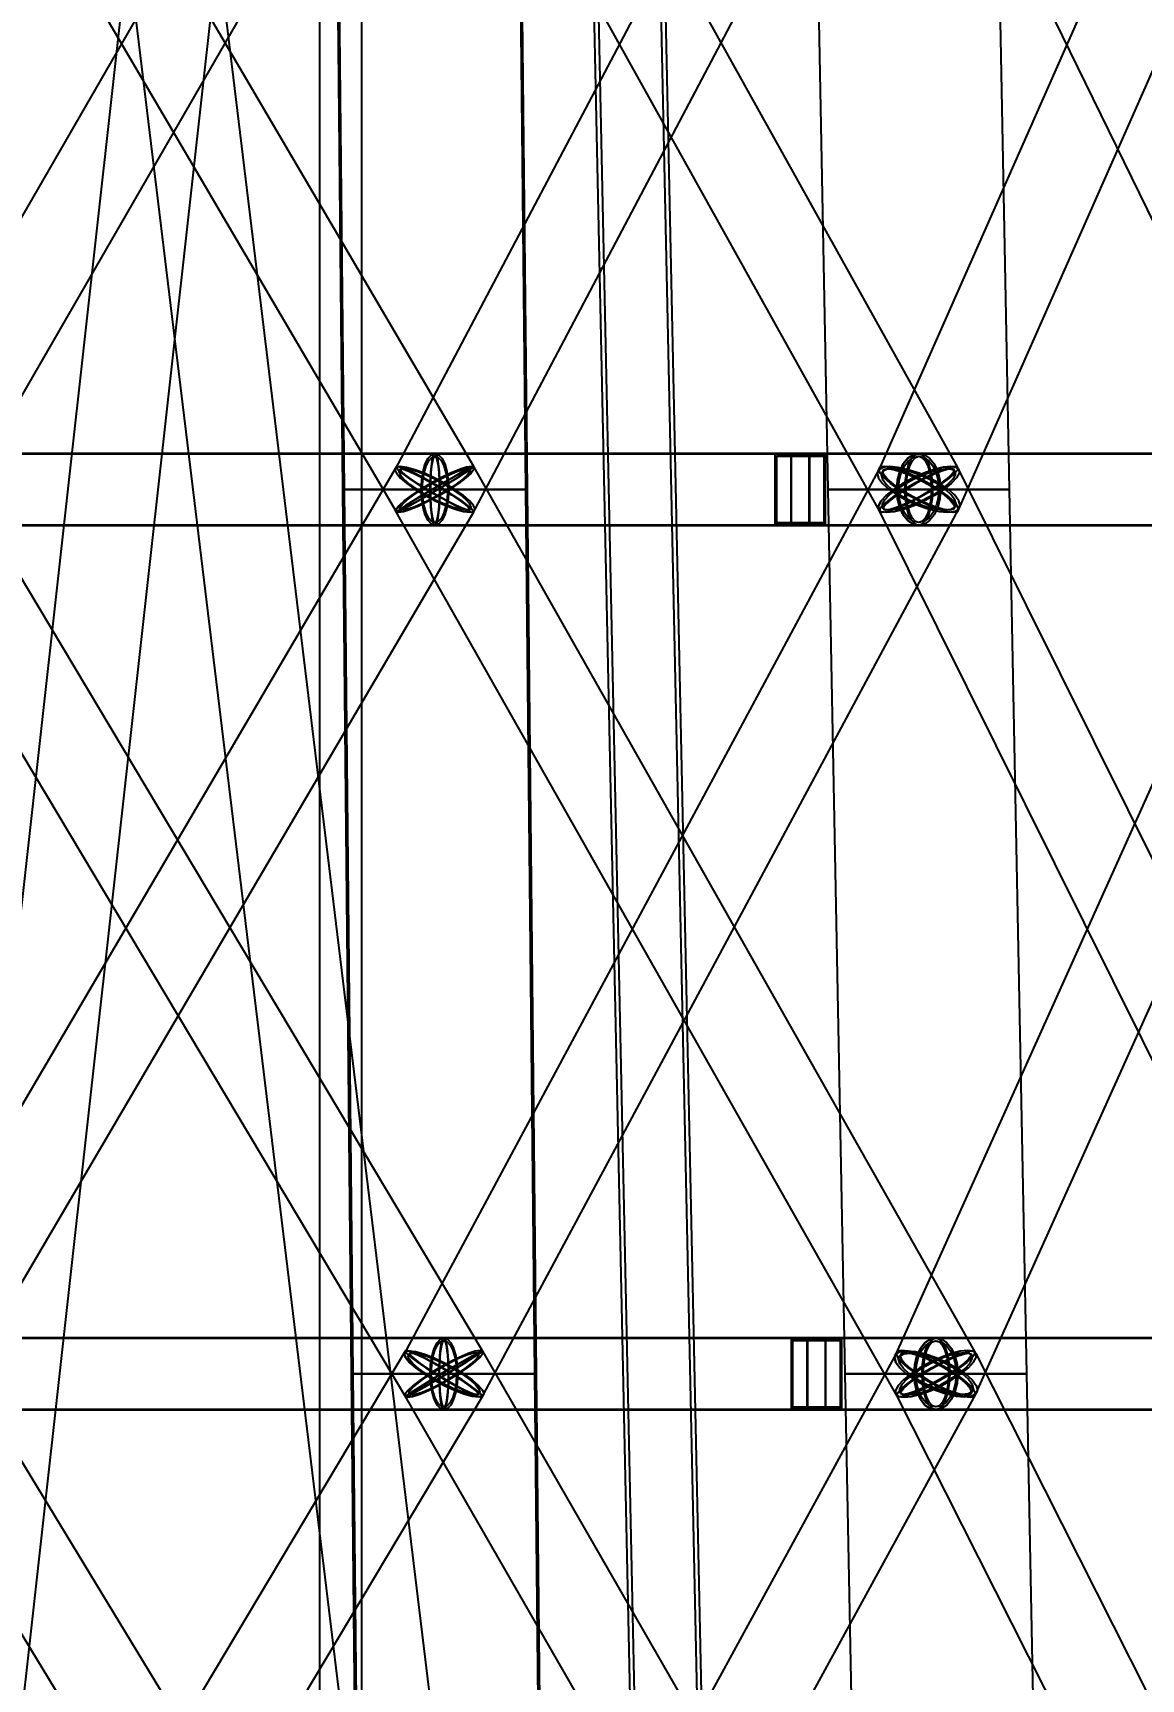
# Model space of a CAD drawing. Header units: millimetres. Extents: x -123812 to 252100, y -3000 to 639000.
# Drawn here: x 661 to 6923, y 428275 to 437581 of the extents above; entities that cross this region are included whole.
import ezdxf

# ---------------------------------------------------------------- set-up
doc = ezdxf.new("R2010")
doc.units = ezdxf.units.MM
for name, color, linetype, lineweight in [('D-STR-CORE', 7, 'Continuous', 25), ('D-STR-DIM', 7, 'Continuous', 13), ('D-STR-STRC', 7, 'Continuous', 25)]:
    doc.layers.add(name, color=color, linetype=linetype, lineweight=lineweight)
doc.styles.add('OpenSansCondensed-Light', font='OpenSansCondensed-Light.ttf')
doc.styles.add('TOWER_UNICODE', font='Arial Unicode.ttf')
doc.dimstyles.new('EZDXF', dxfattribs={"dimtxt": 0.25, "dimasz": 0.175, "dimexe": 0.375, "dimexo": 0.125, "dimgap": 0.1, "dimtad": 1, "dimlfac": 100, "dimzin": 12, "dimdsep": 46, "dimtxsty": 'OpenSansCondensed-Light', "dimblk": 'ARCHTICK', "dimcen": 2.5, "dimazin": 3, "dimtfac": 0.5, "dimtmove": 2, "dimatfit": 3})

# ---------------------------------------------------------------- blocks, each defined once
blk = doc.blocks.new('_ARCHTICK')
at = {"color": 0, "linetype": 'BYBLOCK', "const_width": 0.15}
blk.add_lwpolyline([(-0.5, -0.5), (0.5, 0.5)], dxfattribs=at)

msp = doc.modelspace()

# ---------------------------------------------------------------- linework, layer by layer
at = {"layer": 'D-STR-CORE'}
msp.add_lwpolyline([(2280, 375000), (2520, 375000), (2520, 452500), (2280, 452500)], close=True, dxfattribs=at)
msp.add_lwpolyline([(2280, 375000), (2520, 375000), (2520, 452500), (2280, 452500)], close=True, dxfattribs=at)
at = {"layer": 'D-STR-STRC'}
for points in [[(2529.9, 450028.1), (-252.4, 425028.1), (-243.8, 425027.1), (-218.6, 425024.2), (-178.5, 425019.7), (-126.2, 425013.8), (-65.3, 425007.1), (0, 424999.8), (65.3, 424992.5), (126.2, 424985.8), (178.5, 424980), (218.6, 424975.6), (243.8, 424972.8), (252.4, 424971.9), (3034.7, 449971.9)], [(-252.2, 449969.4), (2781.8, 424969.4), (2790.4, 424969), (2815.6, 424970.6), (2855.6, 424974.3), (2907.9, 424979.7), (2968.7, 424986.5), (3033.9, 424994.2), (3099.2, 425002.3), (3160, 425010.3), (3212.2, 425017.5), (3252.3, 425023.6), (3277.5, 425028), (3286.1, 425030.6), (252.2, 450030.6)], [(3569, 449995.8), (4101.4, 424995.8), (4108.3, 424986.3), (4128.6, 424977.7), (4160.9, 424970.7), (4203, 424965.6), (4252, 424962.9), (4304.6, 424962.7), (4357.2, 424965.1), (4406.1, 424969.8), (4448.2, 424976.6), (4480.5, 424985), (4500.8, 424994.4), (4507.7, 425004.2), (3975.3, 450004.2)], [(2662.7, 440124.3), (-220.3, 435124.3), (-210.8, 435111.5), (-186.9, 435091), (-150.3, 435064.4), (-103.5, 435033.3), (-49.6, 435000), (7.7, 434966.7), (64.4, 434935.6), (116.8, 434909), (161.2, 434888.5), (194.6, 434875.7), (214.7, 434871.3), (220.3, 434875.7), (3103.2, 439875.7)], [(-218.5, 439871.3), (2714.8, 434871.3), (2726.5, 434875.7), (2752.3, 434888.5), (2790.5, 434909), (2838.4, 434935.6), (2892.7, 434966.7), (2949.8, 435000), (3005.8, 435033.3), (3056.9, 435064.4), (3099.5, 435091), (3130.8, 435111.5), (3148.6, 435124.3), (3151.8, 435128.7), (218.5, 440128.7)], [(2661.5, 439875.7), (5445.3, 434875.7), (5459.3, 434871.3), (5487.5, 434875.7), (5527.9, 434888.5), (5577.7, 434909), (5633.7, 434935.6), (5691.8, 434966.7), (5748.3, 435000), (5799.2, 435033.3), (5841, 435064.4), (5871, 435091), (5887, 435111.5), (5888.1, 435124.3), (3104.4, 440124.3)], [(5343.2, 440111.5), (2707, 435111.5), (2715, 435091), (2737.8, 435064.4), (2773.9, 435033.3), (2820.9, 435000), (2875.6, 434966.7), (2934.1, 434935.6), (2992.7, 434909), (3047.1, 434888.5), (3093.9, 434875.7), (3129.6, 434871.3), (3152, 434875.7), (3159.5, 434888.5), (5795.7, 439888.5)], [(5341.2, 439888.5), (7785.7, 434888.5), (7801.5, 434875.7), (7831.8, 434871.3), (7874.5, 434875.7), (7926.7, 434888.5), (7984.9, 434909), (8045, 434935.6), (8103, 434966.7), (8155, 435000), (8197.3, 435033.3), (8227.1, 435064.4), (8242.4, 435091), (8242.1, 435111.5), (5797.7, 440111.5)], [(7650.1, 440111.5), (5440.4, 435111.5), (5431.8, 435091), (5439.3, 435064.4), (5462.3, 435033.3), (5499.2, 435000), (5547.5, 434966.7), (5603.9, 434935.6), (5664.6, 434909), (5725.5, 434888.5), (5782.3, 434875.7), (5831.3, 434871.3), (5869, 434875.7), (5893, 434888.5), (8102.7, 439888.5)], [(0, 434796.8), (2933.3, 434796.8), (2940.1, 434803.7), (2946.5, 434824), (2952, 434856.3), (2956.3, 434898.4), (2958.9, 434947.4), (2959.8, 435000), (2958.9, 435052.6), (2956.3, 435101.6), (2952, 435143.7), (2946.5, 435176), (2940.1, 435196.3), (2933.3, 435203.2), (0, 435203.2)], [(0, 434796.8), (2933.3, 434796.8), (2940.1, 434803.7), (2946.5, 434824), (2952, 434856.3), (2956.3, 434898.4), (2958.9, 434947.4), (2959.8, 435000), (2958.9, 435052.6), (2956.3, 435101.6), (2952, 435143.7), (2946.5, 435176), (2940.1, 435196.3), (2933.3, 435203.2), (0, 435203.2)], [(8013.9, 435203.2), (5666.7, 435203.2), (5634.7, 435196.3), (5604.8, 435176), (5579.2, 435143.7), (5559.5, 435101.6), (5547.2, 435052.6), (5543, 435000), (5547.2, 434947.4), (5559.5, 434898.4), (5579.2, 434856.3), (5604.8, 434824), (5634.7, 434803.7), (5666.7, 434796.8), (8013.9, 434796.8)], [(8013.9, 435203.2), (5666.7, 435203.2), (5634.7, 435196.3), (5604.8, 435176), (5579.2, 435143.7), (5559.5, 435101.6), (5547.2, 435052.6), (5543, 435000), (5547.2, 434947.4), (5559.5, 434898.4), (5579.2, 434856.3), (5604.8, 434824), (5634.7, 434803.7), (5666.7, 434796.8), (8013.9, 434796.8)], [(219.3, 429874.1), (3152.6, 434874.1), (3143.1, 434887.1), (3119.4, 434907.8), (3082.9, 434934.8), (3036.3, 434966.3), (2982.6, 435000), (2925.6, 435033.7), (2869.1, 435065.2), (2816.9, 435092.2), (2772.7, 435112.9), (2739.5, 435125.9), (2719.4, 435130.4), (2714, 435125.9), (-219.3, 430125.9)], [(-217.5, 434869.6), (2766.1, 429869.6), (2777.9, 429874.1), (2803.7, 429887.1), (2841.7, 429907.8), (2889.4, 429934.8), (2943.6, 429966.3), (3000.5, 430000), (3056.2, 430033.7), (3107, 430065.2), (3149.3, 430092.2), (3180.4, 430112.9), (3198.1, 430125.9), (3201.1, 430130.4), (217.5, 435130.4)], [(8378.9, 430112.9), (5894.2, 435112.9), (5878.2, 435125.9), (5847.8, 435130.4), (5805.1, 435125.9), (5752.9, 435112.9), (5694.8, 435092.2), (5634.9, 435065.2), (5577.1, 435033.7), (5525.4, 435000), (5483.3, 434966.3), (5453.7, 434934.8), (5438.7, 434907.8), (5439.1, 434887.1), (7923.8, 429887.1)], [(7788.2, 435112.9), (5538.2, 430112.9), (5529.6, 430092.2), (5537, 430065.2), (5559.8, 430033.7), (5596.6, 430000), (5644.7, 429966.3), (5701, 429934.8), (5761.6, 429907.8), (5822.3, 429887.1), (5879, 429874.1), (5927.9, 429869.6), (5965.6, 429874.1), (5989.6, 429887.1), (8239.6, 434887.1)], [(218.4, 424872.5), (3202, 429872.5), (3192.5, 429885.7), (3168.9, 429906.7), (3132.6, 429934), (3086.1, 429965.8), (3032.7, 430000), (2975.9, 430034.2), (2919.6, 430066), (2867.7, 430093.3), (2823.7, 430114.3), (2790.6, 430127.5), (2770.7, 430132), (2765.2, 430127.5), (-218.4, 425127.5)], [(3250.5, 425132), (216.5, 430132), (204.7, 430127.5), (179, 430114.3), (141, 430093.3), (93.4, 430066), (39.5, 430034.2), (-17.1, 430000), (-72.6, 429965.8), (-123.1, 429934), (-165.2, 429906.7), (-196.1, 429885.7), (-213.6, 429872.5), (-216.5, 429868), (2817.4, 424868)], [(0, 429796.8), (2983.6, 429796.8), (2990.5, 429803.7), (2996.9, 429824), (3002.4, 429856.3), (3006.6, 429898.4), (3009.2, 429947.4), (3010.1, 430000), (3009.2, 430052.6), (3006.6, 430101.6), (3002.4, 430143.7), (2996.9, 430176), (2990.5, 430196.3), (2983.6, 430203.2), (0, 430203.2)], [(0, 429796.8), (2983.6, 429796.8), (2990.5, 429803.7), (2996.9, 429824), (3002.4, 429856.3), (3006.6, 429898.4), (3009.2, 429947.4), (3010.1, 430000), (3009.2, 430052.6), (3006.6, 430101.6), (3002.4, 430143.7), (2996.9, 430176), (2990.5, 430196.3), (2983.6, 430203.2), (0, 430203.2)], [(6080.7, 425127.5), (3203.2, 430127.5), (3189, 430132), (3160.7, 430127.5), (3120.4, 430114.3), (3070.7, 430093.3), (3015.2, 430066), (2957.4, 430034.2), (2901.5, 430000), (2851.1, 429965.8), (2809.8, 429934), (2780.3, 429906.7), (2764.7, 429885.7), (2764, 429872.5), (5641.5, 424872.5)], [(3258.6, 424885.7), (5988.6, 429885.7), (5980.8, 429906.7), (5958.2, 429934), (5922.4, 429965.8), (5875.8, 430000), (5821.5, 430034.2), (5763.4, 430066), (5705.2, 430093.3), (5651.1, 430114.3), (5604.7, 430127.5), (5569.1, 430132), (5546.7, 430127.5), (5539.2, 430114.3), (2809.3, 425114.3)], [(8515.7, 425114.3), (5990.7, 430114.3), (5974.6, 430127.5), (5944.1, 430132), (5901.3, 430127.5), (5849.2, 430114.3), (5791.2, 430093.3), (5731.4, 430066), (5673.8, 430034.2), (5622.3, 430000), (5580.5, 429965.8), (5551.2, 429934), (5536.4, 429906.7), (5537.1, 429885.7), (8062, 424885.7)], [(8151.4, 430203.2), (5763.9, 430203.2), (5731.9, 430196.3), (5702, 430176), (5676.4, 430143.7), (5656.8, 430101.6), (5644.4, 430052.6), (5640.2, 430000), (5644.4, 429947.4), (5656.8, 429898.4), (5676.4, 429856.3), (5702, 429824), (5731.9, 429803.7), (5763.9, 429796.8), (8151.4, 429796.8)], [(8151.4, 430203.2), (5763.9, 430203.2), (5731.9, 430196.3), (5702, 430176), (5676.4, 430143.7), (5656.8, 430101.6), (5644.4, 430052.6), (5640.2, 430000), (5644.4, 429947.4), (5656.8, 429898.4), (5676.4, 429856.3), (5702, 429824), (5731.9, 429803.7), (5763.9, 429796.8), (8151.4, 429796.8)]]:
    msp.add_lwpolyline(points, dxfattribs=at)
for points in [[(3594.4, 450000), (4126.8, 425000), (4482.4, 425000), (3950, 450000)], [(3594.4, 450000), (4126.8, 425000), (4482.4, 425000), (3950, 450000)], [(2361.8, 440000), (2411, 435000), (3455.6, 435000), (3404.1, 440000)], [(2369.6, 440000), (2419.5, 435000), (3447.1, 435000), (3396.3, 440000)], [(5056.1, 440000), (5152.8, 435000), (6180.5, 435000), (6082.8, 440000)], [(5056.1, 440000), (5152.8, 435000), (6180.5, 435000), (6082.8, 440000)], [(-51.8, 434800), (5049.1, 434800), (5049.1, 435200), (-51.8, 435200)], [(-51.8, 434800), (5049.1, 434800), (5049.1, 435200), (-51.8, 435200)], [(2855.5, 435000), (2858.2, 434947.4), (2865.9, 434898.4), (2878.3, 434856.3), (2894.4, 434824), (2913.2, 434803.7), (2933.3, 434796.8), (5666.7, 434796.8), (5686.8, 434803.7), (5705.5, 434824), (5721.7, 434856.3), (5734, 434898.4), (5741.8, 434947.4), (5744.4, 435000), (5741.8, 435052.6), (5734, 435101.6), (5721.7, 435143.7), (5705.5, 435176), (5686.8, 435196.3), (5666.7, 435203.2), (2933.3, 435203.2), (2913.2, 435196.3), (2894.4, 435176), (2878.3, 435143.7), (2865.9, 435101.6), (2858.2, 435052.6)], [(3011, 435000), (3008.4, 434947.4), (3000.6, 434898.4), (2988.3, 434856.3), (2972.2, 434824), (2953.4, 434803.7), (2933.3, 434796.8), (2913.2, 434803.7), (2894.4, 434824), (2878.3, 434856.3), (2865.9, 434898.4), (2858.2, 434947.4), (2855.5, 435000), (2858.2, 435052.6), (2865.9, 435101.6), (2878.3, 435143.7), (2894.4, 435176), (2913.2, 435196.3), (2933.3, 435203.2), (2953.4, 435196.3), (2972.2, 435176), (2988.3, 435143.7), (3000.6, 435101.6), (3008.4, 435052.6)], [(2855.5, 435000), (2858.2, 434947.4), (2865.9, 434898.4), (2878.3, 434856.3), (2894.4, 434824), (2913.2, 434803.7), (2933.3, 434796.8), (5666.7, 434796.8), (5686.8, 434803.7), (5705.5, 434824), (5721.7, 434856.3), (5734, 434898.4), (5741.8, 434947.4), (5744.4, 435000), (5741.8, 435052.6), (5734, 435101.6), (5721.7, 435143.7), (5705.5, 435176), (5686.8, 435196.3), (5666.7, 435203.2), (2933.3, 435203.2), (2913.2, 435196.3), (2894.4, 435176), (2878.3, 435143.7), (2865.9, 435101.6), (2858.2, 435052.6)], [(3011, 435000), (3008.4, 434947.4), (3000.6, 434898.4), (2988.3, 434856.3), (2972.2, 434824), (2953.4, 434803.7), (2933.3, 434796.8), (2913.2, 434803.7), (2894.4, 434824), (2878.3, 434856.3), (2865.9, 434898.4), (2858.2, 434947.4), (2855.5, 435000), (2858.2, 435052.6), (2865.9, 435101.6), (2878.3, 435143.7), (2894.4, 435176), (2913.2, 435196.3), (2933.3, 435203.2), (2953.4, 435196.3), (2972.2, 435176), (2988.3, 435143.7), (3000.6, 435101.6), (3008.4, 435052.6)], [(3004.9, 435000), (3002.5, 434951.5), (2995.3, 434906.4), (2983.9, 434867.6), (2969.1, 434837.9), (2951.8, 434819.2), (2933.3, 434812.8), (2914.7, 434819.2), (2897.5, 434837.9), (2882.6, 434867.6), (2871.2, 434906.4), (2864.1, 434951.5), (2861.6, 435000), (2864.1, 435048.5), (2871.2, 435093.6), (2882.6, 435132.4), (2897.5, 435162.1), (2914.7, 435180.8), (2933.3, 435187.2), (2951.8, 435180.8), (2969.1, 435162.1), (2983.9, 435132.4), (2995.3, 435093.6), (3002.5, 435048.5)], [(3004.9, 435000), (3002.5, 434951.5), (2995.3, 434906.4), (2983.9, 434867.6), (2969.1, 434837.9), (2951.8, 434819.2), (2933.3, 434812.8), (2914.7, 434819.2), (2897.5, 434837.9), (2882.6, 434867.6), (2871.2, 434906.4), (2864.1, 434951.5), (2861.6, 435000), (2864.1, 435048.5), (2871.2, 435093.6), (2882.6, 435132.4), (2897.5, 435162.1), (2914.7, 435180.8), (2933.3, 435187.2), (2951.8, 435180.8), (2969.1, 435162.1), (2983.9, 435132.4), (2995.3, 435093.6), (3002.5, 435048.5)], [(2959.8, 435000), (2958.9, 434947.4), (2956.3, 434898.4), (2952, 434856.3), (2946.5, 434824), (2940.1, 434803.7), (2933.3, 434796.8), (2926.4, 434803.7), (2920, 434824), (2914.5, 434856.3), (2910.3, 434898.4), (2907.7, 434947.4), (2906.8, 435000), (2907.7, 435052.6), (2910.3, 435101.6), (2914.5, 435143.7), (2920, 435176), (2926.4, 435196.3), (2933.3, 435203.2), (2940.1, 435196.3), (2946.5, 435176), (2952, 435143.7), (2956.3, 435101.6), (2958.9, 435052.6)], [(2959.8, 435000), (2958.9, 434947.4), (2956.3, 434898.4), (2952, 434856.3), (2946.5, 434824), (2940.1, 434803.7), (2933.3, 434796.8), (2926.4, 434803.7), (2920, 434824), (2914.5, 434856.3), (2910.3, 434898.4), (2907.7, 434947.4), (2906.8, 435000), (2907.7, 435052.6), (2910.3, 435101.6), (2914.5, 435143.7), (2920, 435176), (2926.4, 435196.3), (2933.3, 435203.2), (2940.1, 435196.3), (2946.5, 435176), (2952, 435143.7), (2956.3, 435101.6), (2958.9, 435052.6)], [(2957.7, 435000), (2956.9, 434951.5), (2954.4, 434906.4), (2950.6, 434867.6), (2945.5, 434837.9), (2939.6, 434819.2), (2933.3, 434812.8), (2927, 434819.2), (2921.1, 434837.9), (2916, 434867.6), (2912.1, 434906.4), (2909.7, 434951.5), (2908.8, 435000), (2909.7, 435048.5), (2912.1, 435093.6), (2916, 435132.4), (2921.1, 435162.1), (2927, 435180.8), (2933.3, 435187.2), (2939.6, 435180.8), (2945.5, 435162.1), (2950.6, 435132.4), (2954.4, 435093.6), (2956.9, 435048.5)], [(2957.7, 435000), (2956.9, 434951.5), (2954.4, 434906.4), (2950.6, 434867.6), (2945.5, 434837.9), (2939.6, 434819.2), (2933.3, 434812.8), (2927, 434819.2), (2921.1, 434837.9), (2916, 434867.6), (2912.1, 434906.4), (2909.7, 434951.5), (2908.8, 435000), (2909.7, 435048.5), (2912.1, 435093.6), (2916, 435132.4), (2921.1, 435162.1), (2927, 435180.8), (2933.3, 435187.2), (2939.6, 435180.8), (2945.5, 435162.1), (2950.6, 435132.4), (2954.4, 435093.6), (2956.9, 435048.5)], [(4855.9, 434800), (8797, 434800), (8797, 435200), (4855.9, 435200)], [(4855.9, 435200), (5138.7, 435200), (5138.7, 434800), (4855.9, 434800)], [(4855.9, 434800), (8797, 434800), (8797, 435200), (4855.9, 435200)], [(4855.9, 435200), (5138.7, 435200), (5138.7, 434800), (4855.9, 434800)], [(4864.4, 435188), (5130.3, 435188), (5130.3, 434812), (4864.4, 434812)], [(4864.4, 435188), (5130.3, 435188), (5130.3, 434812), (4864.4, 434812)], [(4945.6, 435200), (5049.1, 435200), (5049.1, 434800), (4945.6, 434800)], [(4945.6, 435200), (5049.1, 435200), (5049.1, 434800), (4945.6, 434800)], [(4948.7, 435188), (5046, 435188), (5046, 434812), (4948.7, 434812)], [(4948.7, 435188), (5046, 435188), (5046, 434812), (4948.7, 434812)], [(5790.4, 435000), (5786.2, 434947.4), (5773.8, 434898.4), (5754.1, 434856.3), (5728.5, 434824), (5698.7, 434803.7), (5666.7, 434796.8), (5634.7, 434803.7), (5604.8, 434824), (5579.2, 434856.3), (5559.5, 434898.4), (5547.2, 434947.4), (5543, 435000), (5547.2, 435052.6), (5559.5, 435101.6), (5579.2, 435143.7), (5604.8, 435176), (5634.7, 435196.3), (5666.7, 435203.2), (5698.7, 435196.3), (5728.5, 435176), (5754.1, 435143.7), (5773.8, 435101.6), (5786.2, 435052.6)], [(5790.4, 435000), (5786.2, 434947.4), (5773.8, 434898.4), (5754.1, 434856.3), (5728.5, 434824), (5698.7, 434803.7), (5666.7, 434796.8), (5634.7, 434803.7), (5604.8, 434824), (5579.2, 434856.3), (5559.5, 434898.4), (5547.2, 434947.4), (5543, 435000), (5547.2, 435052.6), (5559.5, 435101.6), (5579.2, 435143.7), (5604.8, 435176), (5634.7, 435196.3), (5666.7, 435203.2), (5698.7, 435196.3), (5728.5, 435176), (5754.1, 435143.7), (5773.8, 435101.6), (5786.2, 435052.6)], [(5780.6, 435000), (5776.7, 434951.5), (5765.4, 434906.4), (5747.2, 434867.6), (5723.6, 434837.9), (5696.2, 434819.2), (5666.7, 434812.8), (5637.2, 434819.2), (5609.7, 434837.9), (5586.1, 434867.6), (5568, 434906.4), (5556.6, 434951.5), (5552.7, 435000), (5556.6, 435048.5), (5568, 435093.6), (5586.1, 435132.4), (5609.7, 435162.1), (5637.2, 435180.8), (5666.7, 435187.2), (5696.2, 435180.8), (5723.6, 435162.1), (5747.2, 435132.4), (5765.4, 435093.6), (5776.7, 435048.5)], [(5780.6, 435000), (5776.7, 434951.5), (5765.4, 434906.4), (5747.2, 434867.6), (5723.6, 434837.9), (5696.2, 434819.2), (5666.7, 434812.8), (5637.2, 434819.2), (5609.7, 434837.9), (5586.1, 434867.6), (5568, 434906.4), (5556.6, 434951.5), (5552.7, 435000), (5556.6, 435048.5), (5568, 435093.6), (5586.1, 435132.4), (5609.7, 435162.1), (5637.2, 435180.8), (5666.7, 435187.2), (5696.2, 435180.8), (5723.6, 435162.1), (5747.2, 435132.4), (5765.4, 435093.6), (5776.7, 435048.5)], [(5744.4, 435000), (5741.8, 434947.4), (5734, 434898.4), (5721.7, 434856.3), (5705.5, 434824), (5686.8, 434803.7), (5666.7, 434796.8), (5646.5, 434803.7), (5627.8, 434824), (5611.7, 434856.3), (5599.3, 434898.4), (5591.6, 434947.4), (5588.9, 435000), (5591.6, 435052.6), (5599.3, 435101.6), (5611.7, 435143.7), (5627.8, 435176), (5646.5, 435196.3), (5666.7, 435203.2), (5686.8, 435196.3), (5705.5, 435176), (5721.7, 435143.7), (5734, 435101.6), (5741.8, 435052.6)], [(5744.4, 435000), (5741.8, 434947.4), (5734, 434898.4), (5721.7, 434856.3), (5705.5, 434824), (5686.8, 434803.7), (5666.7, 434796.8), (5646.5, 434803.7), (5627.8, 434824), (5611.7, 434856.3), (5599.3, 434898.4), (5591.6, 434947.4), (5588.9, 435000), (5591.6, 435052.6), (5599.3, 435101.6), (5611.7, 435143.7), (5627.8, 435176), (5646.5, 435196.3), (5666.7, 435203.2), (5686.8, 435196.3), (5705.5, 435176), (5721.7, 435143.7), (5734, 435101.6), (5741.8, 435052.6)], [(5738.3, 435000), (5735.9, 434951.5), (5728.7, 434906.4), (5717.3, 434867.6), (5702.5, 434837.9), (5685.2, 434819.2), (5666.7, 434812.8), (5648.1, 434819.2), (5630.8, 434837.9), (5616, 434867.6), (5604.6, 434906.4), (5597.5, 434951.5), (5595, 435000), (5597.5, 435048.5), (5604.6, 435093.6), (5616, 435132.4), (5630.8, 435162.1), (5648.1, 435180.8), (5666.7, 435187.2), (5685.2, 435180.8), (5702.5, 435162.1), (5717.3, 435132.4), (5728.7, 435093.6), (5735.9, 435048.5)], [(5738.3, 435000), (5735.9, 434951.5), (5728.7, 434906.4), (5717.3, 434867.6), (5702.5, 434837.9), (5685.2, 434819.2), (5666.7, 434812.8), (5648.1, 434819.2), (5630.8, 434837.9), (5616, 434867.6), (5604.6, 434906.4), (5597.5, 434951.5), (5595, 435000), (5597.5, 435048.5), (5604.6, 435093.6), (5616, 435132.4), (5630.8, 435162.1), (5648.1, 435180.8), (5666.7, 435187.2), (5685.2, 435180.8), (5702.5, 435162.1), (5717.3, 435132.4), (5728.7, 435093.6), (5735.9, 435048.5)], [(2820.9, 435000), (2875.6, 434966.7), (2934.1, 434935.6), (2992.7, 434909), (3047.1, 434888.5), (3093.9, 434875.7), (3129.6, 434871.3), (3152, 434875.7), (3159.5, 434888.5), (3151.6, 434909), (3128.8, 434935.6), (3092.7, 434966.7), (3045.7, 435000), (2991, 435033.3), (2932.4, 435064.4), (2873.9, 435091), (2819.4, 435111.5), (2772.7, 435124.3), (2736.9, 435128.7), (2714.5, 435124.3), (2707, 435111.5), (2715, 435091), (2737.8, 435064.4), (2773.9, 435033.3)], [(2712.8, 434874.1), (5543.4, 429874.1), (5557.5, 429869.6), (5585.8, 429874.1), (5626.1, 429887.1), (5675.9, 429907.8), (5731.6, 429934.8), (5789.6, 429966.3), (5845.8, 430000), (5896.4, 430033.7), (5938, 430065.2), (5967.7, 430092.2), (5983.5, 430112.9), (5984.4, 430125.9), (3153.8, 435125.9), (3139.6, 435130.4), (3111.4, 435125.9), (3071.1, 435112.9), (3021.3, 435092.2), (2965.6, 435065.2), (2907.6, 435033.7), (2851.4, 435000), (2800.8, 434966.3), (2759.2, 434934.8), (2729.5, 434907.8), (2713.6, 434887.1)], [(3015.2, 435000), (2959, 434966.3), (2901, 434934.8), (2845.3, 434907.8), (2795.5, 434887.1), (2755.1, 434874.1), (2726.9, 434869.6), (2712.8, 434874.1), (2713.6, 434887.1), (2729.5, 434907.8), (2759.2, 434934.8), (2800.8, 434966.3), (2851.4, 435000), (2907.6, 435033.7), (2965.6, 435065.2), (3021.3, 435092.2), (3071.1, 435112.9), (3111.4, 435125.9), (3139.6, 435130.4), (3153.8, 435125.9), (3152.9, 435112.9), (3137.1, 435092.2), (3107.4, 435065.2), (3065.8, 435033.7)], [(2982.6, 435000), (3036.3, 434966.3), (3082.9, 434934.8), (3119.4, 434907.8), (3143.1, 434887.1), (3152.6, 434874.1), (3147.1, 434869.6), (3127.1, 434874.1), (3093.8, 434887.1), (3049.6, 434907.8), (2997.5, 434934.8), (2941, 434966.3), (2884, 435000), (2830.3, 435033.7), (2783.6, 435065.2), (2747.2, 435092.2), (2723.4, 435112.9), (2714, 435125.9), (2719.4, 435130.4), (2739.5, 435125.9), (2772.7, 435112.9), (2816.9, 435092.2), (2869.1, 435065.2), (2925.6, 435033.7)], [(2916.7, 435000), (2860.7, 434966.7), (2809.7, 434935.6), (2767.1, 434909), (2735.8, 434888.5), (2717.9, 434875.7), (2714.8, 434871.3), (2726.5, 434875.7), (2752.3, 434888.5), (2790.5, 434909), (2838.4, 434935.6), (2892.7, 434966.7), (2949.8, 435000), (3005.8, 435033.3), (3056.9, 435064.4), (3099.5, 435091), (3130.8, 435111.5), (3148.6, 435124.3), (3151.8, 435128.7), (3140, 435124.3), (3114.2, 435111.5), (3076.1, 435091), (3028.2, 435064.4), (2973.8, 435033.3)], [(2832, 435000), (2881.2, 434970), (2934.1, 434942), (2986.8, 434917.9), (3035.9, 434899.5), (3078.1, 434887.9), (3110.3, 434883.9), (3130.5, 434887.9), (3137.3, 434899.5), (3130.1, 434917.9), (3109.5, 434942), (3077, 434970), (3034.6, 435000), (2985.3, 435030), (2932.5, 435058), (2879.7, 435082.1), (2830.6, 435100.5), (2788.5, 435112.1), (2756.2, 435116.1), (2736.1, 435112.1), (2729.3, 435100.5), (2736.5, 435082.1), (2757, 435058), (2789.6, 435030)], [(3007.1, 435000), (2956.4, 434969.6), (2904.2, 434941.2), (2853.9, 434916.9), (2809.1, 434898.2), (2772.7, 434886.5), (2747.2, 434882.5), (2734.5, 434886.5), (2735.3, 434898.2), (2749.5, 434916.9), (2776.3, 434941.2), (2813.8, 434969.6), (2859.5, 435000), (2910.1, 435030.4), (2962.4, 435058.8), (3012.6, 435083.1), (3057.5, 435101.8), (3093.9, 435113.5), (3119.3, 435117.5), (3132.1, 435113.5), (3131.3, 435101.8), (3117, 435083.1), (3090.2, 435058.8), (3052.7, 435030.4)], [(2977.7, 435000), (3026.1, 434969.6), (3068.2, 434941.2), (3101.1, 434916.9), (3122.5, 434898.2), (3131, 434886.5), (3126.1, 434882.5), (3108, 434886.5), (3078, 434898.2), (3038.2, 434916.9), (2991.2, 434941.2), (2940.2, 434969.6), (2888.8, 435000), (2840.4, 435030.4), (2798.4, 435058.8), (2765.5, 435083.1), (2744.1, 435101.8), (2735.5, 435113.5), (2740.5, 435117.5), (2758.6, 435113.5), (2788.6, 435101.8), (2828.4, 435083.1), (2875.4, 435058.8), (2926.3, 435030.4)], [(2918.3, 435000), (2867.9, 434970), (2821.9, 434942), (2783.4, 434917.9), (2755.2, 434899.5), (2739.1, 434887.9), (2736.3, 434883.9), (2746.9, 434887.9), (2770.2, 434899.5), (2804.6, 434917.9), (2847.7, 434942), (2896.7, 434970), (2948.2, 435000), (2998.7, 435030), (3044.7, 435058), (3083.1, 435082.1), (3111.3, 435100.5), (3127.4, 435112.1), (3130.3, 435116.1), (3119.7, 435112.1), (3096.4, 435100.5), (3062, 435082.1), (3018.8, 435058), (2969.8, 435030)], [(2758.1, 430112.9), (2766, 430092.2), (2788.7, 430065.2), (2824.7, 430033.7), (2871.5, 430000), (2925.9, 429966.3), (2984.3, 429934.8), (3042.6, 429907.8), (3096.9, 429887.1), (3143.5, 429874.1), (3179.2, 429869.6), (3201.6, 429874.1), (3209.1, 429887.1), (5892.1, 434887.1), (5884.3, 434907.8), (5861.6, 434934.8), (5825.6, 434966.3), (5778.8, 435000), (5724.3, 435033.7), (5666, 435065.2), (5607.6, 435092.2), (5553.3, 435112.9), (5506.8, 435125.9), (5471.1, 435130.4), (5448.7, 435125.9), (5441.2, 435112.9)], [(5499.2, 435000), (5547.5, 434966.7), (5603.9, 434935.6), (5664.6, 434909), (5725.5, 434888.5), (5782.3, 434875.7), (5831.3, 434871.3), (5869, 434875.7), (5893, 434888.5), (5901.5, 434909), (5894, 434935.6), (5871.1, 434966.7), (5834.2, 435000), (5785.9, 435033.3), (5729.4, 435064.4), (5668.7, 435091), (5607.9, 435111.5), (5551, 435124.3), (5502.1, 435128.7), (5464.3, 435124.3), (5440.4, 435111.5), (5431.8, 435091), (5439.3, 435064.4), (5462.3, 435033.3)], [(5808, 435000), (5756.3, 434966.3), (5698.5, 434934.8), (5638.5, 434907.8), (5580.5, 434887.1), (5528.3, 434874.1), (5485.5, 434869.6), (5455.1, 434874.1), (5439.1, 434887.1), (5438.7, 434907.8), (5453.7, 434934.8), (5483.3, 434966.3), (5525.4, 435000), (5577.1, 435033.7), (5634.9, 435065.2), (5694.8, 435092.2), (5752.9, 435112.9), (5805.1, 435125.9), (5847.8, 435130.4), (5878.2, 435125.9), (5894.2, 435112.9), (5894.7, 435092.2), (5879.6, 435065.2), (5850, 435033.7)], [(5778.8, 435000), (5825.6, 434966.3), (5861.6, 434934.8), (5884.3, 434907.8), (5892.1, 434887.1), (5884.6, 434874.1), (5862.3, 434869.6), (5826.6, 434874.1), (5780, 434887.1), (5725.7, 434907.8), (5667.4, 434934.8), (5609, 434966.3), (5554.5, 435000), (5507.7, 435033.7), (5471.8, 435065.2), (5449.1, 435092.2), (5441.2, 435112.9), (5448.7, 435125.9), (5471.1, 435130.4), (5506.8, 435125.9), (5553.3, 435112.9), (5607.6, 435092.2), (5666, 435065.2), (5724.3, 435033.7)], [(5585.1, 435000), (5534.2, 434966.7), (5492.3, 434935.6), (5462.3, 434909), (5446.3, 434888.5), (5445.3, 434875.7), (5459.3, 434871.3), (5487.5, 434875.7), (5527.9, 434888.5), (5577.7, 434909), (5633.7, 434935.6), (5691.8, 434966.7), (5748.3, 435000), (5799.2, 435033.3), (5841, 435064.4), (5871, 435091), (5887, 435111.5), (5888.1, 435124.3), (5874, 435128.7), (5845.8, 435124.3), (5805.4, 435111.5), (5755.6, 435091), (5699.7, 435064.4), (5641.5, 435033.3)], [(5515.6, 435000), (5559.2, 434970), (5610.1, 434942), (5664.8, 434917.9), (5719.7, 434899.5), (5770.9, 434887.9), (5815.1, 434883.9), (5849.1, 434887.9), (5870.7, 434899.5), (5878.4, 434917.9), (5871.7, 434942), (5851, 434970), (5817.7, 435000), (5774.1, 435030), (5723.3, 435058), (5668.5, 435082.1), (5613.7, 435100.5), (5562.4, 435112.1), (5518.3, 435116.1), (5484.2, 435112.1), (5462.6, 435100.5), (5454.9, 435082.1), (5461.7, 435058), (5482.4, 435030)], [(5794.1, 435000), (5747.5, 434969.6), (5695.3, 434941.2), (5641.3, 434916.9), (5588.9, 434898.2), (5541.9, 434886.5), (5503.4, 434882.5), (5475.9, 434886.5), (5461.5, 434898.2), (5461.1, 434916.9), (5474.7, 434941.2), (5501.3, 434969.6), (5539.3, 435000), (5585.9, 435030.4), (5638, 435058.8), (5692.1, 435083.1), (5744.4, 435101.8), (5791.4, 435113.5), (5830, 435117.5), (5857.4, 435113.5), (5871.8, 435101.8), (5872.2, 435083.1), (5858.7, 435058.8), (5832, 435030.4)], [(5767.8, 435000), (5810, 434969.6), (5842.4, 434941.2), (5862.8, 434916.9), (5869.9, 434898.2), (5863.2, 434886.5), (5843, 434882.5), (5810.8, 434886.5), (5768.8, 434898.2), (5719.9, 434916.9), (5667.3, 434941.2), (5614.7, 434969.6), (5565.6, 435000), (5523.4, 435030.4), (5490.9, 435058.8), (5470.5, 435083.1), (5463.4, 435101.8), (5470.2, 435113.5), (5490.3, 435117.5), (5522.5, 435113.5), (5564.5, 435101.8), (5613.5, 435083.1), (5666, 435058.8), (5718.7, 435030.4)], [(5593.1, 435000), (5547.2, 434970), (5509.5, 434942), (5482.5, 434917.9), (5468, 434899.5), (5467, 434887.9), (5479.7, 434883.9), (5505.1, 434887.9), (5541.6, 434899.5), (5586.5, 434917.9), (5636.9, 434942), (5689.3, 434970), (5740.2, 435000), (5786.1, 435030), (5823.9, 435058), (5850.9, 435082.1), (5865.4, 435100.5), (5866.3, 435112.1), (5853.6, 435116.1), (5828.2, 435112.1), (5791.8, 435100.5), (5746.8, 435082.1), (5696.4, 435058), (5644, 435030)], [(2411, 435000), (2460.1, 430000), (3507.1, 430000), (3455.6, 435000)], [(3455.6, 435000), (3437.8, 435000), (3385.6, 435000), (3302.6, 435000), (3194.4, 435000), (3068.5, 435000), (2933.3, 435000), (2798.1, 435000), (2672.1, 435000), (2564, 435000), (2481, 435000), (2428.8, 435000), (2411, 435000), (2428.8, 435000), (2481, 435000), (2564, 435000), (2672.1, 435000), (2798.1, 435000), (2933.3, 435000), (3068.5, 435000), (3194.4, 435000), (3302.6, 435000), (3385.6, 435000), (3437.8, 435000)], [(2419.5, 435000), (2469.3, 430000), (3497.9, 430000), (3447.1, 435000)], [(3447.1, 435000), (3429.6, 435000), (3378.3, 435000), (3296.6, 435000), (3190.2, 435000), (3066.3, 435000), (2933.3, 435000), (2800.3, 435000), (2676.4, 435000), (2570, 435000), (2488.3, 435000), (2437, 435000), (2419.5, 435000), (2437, 435000), (2488.3, 435000), (2570, 435000), (2676.4, 435000), (2800.3, 435000), (2933.3, 435000), (3066.3, 435000), (3190.2, 435000), (3296.6, 435000), (3378.3, 435000), (3429.6, 435000)], [(5152.8, 435000), (5249.6, 430000), (6278.2, 430000), (6180.5, 435000)], [(6180.5, 435000), (6163, 435000), (6111.7, 435000), (6030, 435000), (5923.6, 435000), (5799.7, 435000), (5666.7, 435000), (5533.7, 435000), (5409.8, 435000), (5303.3, 435000), (5221.7, 435000), (5170.3, 435000), (5152.8, 435000), (5170.3, 435000), (5221.7, 435000), (5303.3, 435000), (5409.8, 435000), (5533.7, 435000), (5666.7, 435000), (5799.7, 435000), (5923.6, 435000), (6030, 435000), (6111.7, 435000), (6163, 435000)], [(5152.8, 435000), (5249.6, 430000), (6278.2, 430000), (6180.5, 435000)], [(6180.5, 435000), (6163, 435000), (6111.7, 435000), (6030, 435000), (5923.6, 435000), (5799.7, 435000), (5666.7, 435000), (5533.7, 435000), (5409.8, 435000), (5303.3, 435000), (5221.7, 435000), (5170.3, 435000), (5152.8, 435000), (5170.3, 435000), (5221.7, 435000), (5303.3, 435000), (5409.8, 435000), (5533.7, 435000), (5666.7, 435000), (5799.7, 435000), (5923.6, 435000), (6030, 435000), (6111.7, 435000), (6163, 435000)], [(-51.8, 429800), (5140.7, 429800), (5140.7, 430200), (-51.8, 430200)], [(-51.8, 429800), (5140.7, 429800), (5140.7, 430200), (-51.8, 430200)], [(3095.7, 430000), (3142.5, 429966.3), (3178.5, 429934.8), (3201.2, 429907.8), (3209.1, 429887.1), (3201.6, 429874.1), (3179.2, 429869.6), (3143.5, 429874.1), (3096.9, 429887.1), (3042.6, 429907.8), (2984.3, 429934.8), (2925.9, 429966.3), (2871.5, 430000), (2824.7, 430033.7), (2788.7, 430065.2), (2766, 430092.2), (2758.1, 430112.9), (2765.7, 430125.9), (2788, 430130.4), (2823.7, 430125.9), (2870.3, 430112.9), (2924.6, 430092.2), (2982.9, 430065.2), (3041.3, 430033.7)], [(2901.5, 430000), (2851.1, 429965.8), (2809.8, 429934), (2780.3, 429906.7), (2764.7, 429885.7), (2764, 429872.5), (2778.2, 429868), (2806.5, 429872.5), (2846.8, 429885.7), (2896.5, 429906.7), (2952.1, 429934), (3009.8, 429965.8), (3065.7, 430000), (3116.1, 430034.2), (3157.4, 430066), (3186.9, 430093.3), (3202.5, 430114.3), (3203.2, 430127.5), (3189, 430132), (3160.7, 430127.5), (3120.4, 430114.3), (3070.7, 430093.3), (3015.2, 430066), (2957.4, 430034.2)], [(2934.6, 430000), (2991.3, 429965.8), (3047.6, 429934), (3099.5, 429906.7), (3143.5, 429885.7), (3176.6, 429872.5), (3196.5, 429868), (3202, 429872.5), (3192.5, 429885.7), (3168.9, 429906.7), (3132.6, 429934), (3086.1, 429965.8), (3032.7, 430000), (2975.9, 430034.2), (2919.6, 430066), (2867.7, 430093.3), (2823.7, 430114.3), (2790.6, 430127.5), (2770.7, 430132), (2765.2, 430127.5), (2774.7, 430114.3), (2798.4, 430093.3), (2834.7, 430066), (2881.1, 430034.2)], [(3000.5, 430000), (2943.6, 429966.3), (2889.4, 429934.8), (2841.7, 429907.8), (2803.7, 429887.1), (2777.9, 429874.1), (2766.1, 429869.6), (2769.1, 429874.1), (2786.8, 429887.1), (2817.9, 429907.8), (2860.3, 429934.8), (2911, 429966.3), (2966.8, 430000), (3023.6, 430033.7), (3077.8, 430065.2), (3125.5, 430092.2), (3163.6, 430112.9), (3189.3, 430125.9), (3201.1, 430130.4), (3198.1, 430125.9), (3180.4, 430112.9), (3149.3, 430092.2), (3107, 430065.2), (3056.2, 430033.7)], [(2905.8, 430000), (2908.5, 429947.4), (2916.3, 429898.4), (2928.6, 429856.3), (2944.7, 429824), (2963.5, 429803.7), (2983.6, 429796.8), (5763.9, 429796.8), (5784, 429803.7), (5802.8, 429824), (5818.9, 429856.3), (5831.2, 429898.4), (5839, 429947.4), (5841.7, 430000), (5839, 430052.6), (5831.2, 430101.6), (5818.9, 430143.7), (5802.8, 430176), (5784, 430196.3), (5763.9, 430203.2), (2983.6, 430203.2), (2963.5, 430196.3), (2944.7, 430176), (2928.6, 430143.7), (2916.3, 430101.6), (2908.5, 430052.6)], [(3061.4, 430000), (3058.7, 429947.4), (3051, 429898.4), (3038.6, 429856.3), (3022.5, 429824), (3003.7, 429803.7), (2983.6, 429796.8), (2963.5, 429803.7), (2944.7, 429824), (2928.6, 429856.3), (2916.3, 429898.4), (2908.5, 429947.4), (2905.8, 430000), (2908.5, 430052.6), (2916.3, 430101.6), (2928.6, 430143.7), (2944.7, 430176), (2963.5, 430196.3), (2983.6, 430203.2), (3003.7, 430196.3), (3022.5, 430176), (3038.6, 430143.7), (3051, 430101.6), (3058.7, 430052.6)], [(2905.8, 430000), (2908.5, 429947.4), (2916.3, 429898.4), (2928.6, 429856.3), (2944.7, 429824), (2963.5, 429803.7), (2983.6, 429796.8), (5763.9, 429796.8), (5784, 429803.7), (5802.8, 429824), (5818.9, 429856.3), (5831.2, 429898.4), (5839, 429947.4), (5841.7, 430000), (5839, 430052.6), (5831.2, 430101.6), (5818.9, 430143.7), (5802.8, 430176), (5784, 430196.3), (5763.9, 430203.2), (2983.6, 430203.2), (2963.5, 430196.3), (2944.7, 430176), (2928.6, 430143.7), (2916.3, 430101.6), (2908.5, 430052.6)], [(3061.4, 430000), (3058.7, 429947.4), (3051, 429898.4), (3038.6, 429856.3), (3022.5, 429824), (3003.7, 429803.7), (2983.6, 429796.8), (2963.5, 429803.7), (2944.7, 429824), (2928.6, 429856.3), (2916.3, 429898.4), (2908.5, 429947.4), (2905.8, 430000), (2908.5, 430052.6), (2916.3, 430101.6), (2928.6, 430143.7), (2944.7, 430176), (2963.5, 430196.3), (2983.6, 430203.2), (3003.7, 430196.3), (3022.5, 430176), (3038.6, 430143.7), (3051, 430101.6), (3058.7, 430052.6)], [(3055.2, 430000), (3052.8, 429951.5), (3045.6, 429906.4), (3034.3, 429867.6), (3019.4, 429837.9), (3002.1, 429819.2), (2983.6, 429812.8), (2965.1, 429819.2), (2947.8, 429837.9), (2933, 429867.6), (2921.6, 429906.4), (2914.4, 429951.5), (2912, 430000), (2914.4, 430048.5), (2921.6, 430093.6), (2933, 430132.4), (2947.8, 430162.1), (2965.1, 430180.8), (2983.6, 430187.2), (3002.1, 430180.8), (3019.4, 430162.1), (3034.3, 430132.4), (3045.6, 430093.6), (3052.8, 430048.5)], [(3055.2, 430000), (3052.8, 429951.5), (3045.6, 429906.4), (3034.3, 429867.6), (3019.4, 429837.9), (3002.1, 429819.2), (2983.6, 429812.8), (2965.1, 429819.2), (2947.8, 429837.9), (2933, 429867.6), (2921.6, 429906.4), (2914.4, 429951.5), (2912, 430000), (2914.4, 430048.5), (2921.6, 430093.6), (2933, 430132.4), (2947.8, 430162.1), (2965.1, 430180.8), (2983.6, 430187.2), (3002.1, 430180.8), (3019.4, 430162.1), (3034.3, 430132.4), (3045.6, 430093.6), (3052.8, 430048.5)], [(3010.1, 430000), (3009.2, 429947.4), (3006.6, 429898.4), (3002.4, 429856.3), (2996.9, 429824), (2990.5, 429803.7), (2983.6, 429796.8), (2976.7, 429803.7), (2970.3, 429824), (2964.9, 429856.3), (2960.6, 429898.4), (2958, 429947.4), (2957.1, 430000), (2958, 430052.6), (2960.6, 430101.6), (2964.9, 430143.7), (2970.3, 430176), (2976.7, 430196.3), (2983.6, 430203.2), (2990.5, 430196.3), (2996.9, 430176), (3002.4, 430143.7), (3006.6, 430101.6), (3009.2, 430052.6)], [(3010.1, 430000), (3009.2, 429947.4), (3006.6, 429898.4), (3002.4, 429856.3), (2996.9, 429824), (2990.5, 429803.7), (2983.6, 429796.8), (2976.7, 429803.7), (2970.3, 429824), (2964.9, 429856.3), (2960.6, 429898.4), (2958, 429947.4), (2957.1, 430000), (2958, 430052.6), (2960.6, 430101.6), (2964.9, 430143.7), (2970.3, 430176), (2976.7, 430196.3), (2983.6, 430203.2), (2990.5, 430196.3), (2996.9, 430176), (3002.4, 430143.7), (3006.6, 430101.6), (3009.2, 430052.6)], [(3008, 430000), (3007.2, 429951.5), (3004.8, 429906.4), (3000.9, 429867.6), (2995.8, 429837.9), (2989.9, 429819.2), (2983.6, 429812.8), (2977.3, 429819.2), (2971.4, 429837.9), (2966.3, 429867.6), (2962.4, 429906.4), (2960, 429951.5), (2959.2, 430000), (2960, 430048.5), (2962.4, 430093.6), (2966.3, 430132.4), (2971.4, 430162.1), (2977.3, 430180.8), (2983.6, 430187.2), (2989.9, 430180.8), (2995.8, 430162.1), (3000.9, 430132.4), (3004.8, 430093.6), (3007.2, 430048.5)], [(3008, 430000), (3007.2, 429951.5), (3004.8, 429906.4), (3000.9, 429867.6), (2995.8, 429837.9), (2989.9, 429819.2), (2983.6, 429812.8), (2977.3, 429819.2), (2971.4, 429837.9), (2966.3, 429867.6), (2962.4, 429906.4), (2960, 429951.5), (2959.2, 430000), (2960, 430048.5), (2962.4, 430093.6), (2966.3, 430132.4), (2971.4, 430162.1), (2977.3, 430180.8), (2983.6, 430187.2), (2989.9, 430180.8), (2995.8, 430162.1), (3000.9, 430132.4), (3004.8, 430093.6), (3007.2, 430048.5)], [(4947.5, 429800), (8955.7, 429800), (8955.7, 430200), (4947.5, 430200)], [(4947.5, 430200), (5230.4, 430200), (5230.4, 429800), (4947.5, 429800)], [(4947.5, 429800), (8955.7, 429800), (8955.7, 430200), (4947.5, 430200)], [(4947.5, 430200), (5230.4, 430200), (5230.4, 429800), (4947.5, 429800)], [(4956, 430188), (5221.9, 430188), (5221.9, 429812), (4956, 429812)], [(4956, 430188), (5221.9, 430188), (5221.9, 429812), (4956, 429812)], [(5037.2, 430200), (5140.7, 430200), (5140.7, 429800), (5037.2, 429800)], [(5037.2, 430200), (5140.7, 430200), (5140.7, 429800), (5037.2, 429800)], [(5040.3, 430188), (5137.6, 430188), (5137.6, 429812), (5040.3, 429812)], [(5040.3, 430188), (5137.6, 430188), (5137.6, 429812), (5040.3, 429812)], [(5931.2, 430000), (5967.9, 429966.3), (5990.8, 429934.8), (5998.2, 429907.8), (5989.6, 429887.1), (5965.6, 429874.1), (5927.9, 429869.6), (5879, 429874.1), (5822.3, 429887.1), (5761.6, 429907.8), (5701, 429934.8), (5644.7, 429966.3), (5596.6, 430000), (5559.8, 430033.7), (5537, 430065.2), (5529.6, 430092.2), (5538.2, 430112.9), (5562.1, 430125.9), (5599.9, 430130.4), (5648.7, 430125.9), (5705.5, 430112.9), (5766.2, 430092.2), (5826.8, 430065.2), (5883, 430033.7)], [(5622.3, 430000), (5580.5, 429965.8), (5551.2, 429934), (5536.4, 429906.7), (5537.1, 429885.7), (5553.2, 429872.5), (5583.7, 429868), (5626.5, 429872.5), (5678.6, 429885.7), (5736.6, 429906.7), (5796.4, 429934), (5854, 429965.8), (5905.4, 430000), (5947.2, 430034.2), (5976.6, 430066), (5991.4, 430093.3), (5990.7, 430114.3), (5974.6, 430127.5), (5944.1, 430132), (5901.3, 430127.5), (5849.2, 430114.3), (5791.2, 430093.3), (5731.4, 430066), (5673.8, 430034.2)], [(5652, 430000), (5706.2, 429965.8), (5764.4, 429934), (5822.5, 429906.7), (5876.7, 429885.7), (5923.1, 429872.5), (5958.7, 429868), (5981, 429872.5), (5988.6, 429885.7), (5980.8, 429906.7), (5958.2, 429934), (5922.4, 429965.8), (5875.8, 430000), (5821.5, 430034.2), (5763.4, 430066), (5705.2, 430093.3), (5651.1, 430114.3), (5604.7, 430127.5), (5569.1, 430132), (5546.7, 430127.5), (5539.2, 430114.3), (5547, 430093.3), (5569.6, 430066), (5605.4, 430034.2)], [(5845.8, 430000), (5789.6, 429966.3), (5731.6, 429934.8), (5675.9, 429907.8), (5626.1, 429887.1), (5585.8, 429874.1), (5557.5, 429869.6), (5543.4, 429874.1), (5544.2, 429887.1), (5560.1, 429907.8), (5589.8, 429934.8), (5631.4, 429966.3), (5682, 430000), (5738.2, 430033.7), (5796.2, 430065.2), (5851.9, 430092.2), (5901.7, 430112.9), (5942, 430125.9), (5970.2, 430130.4), (5984.4, 430125.9), (5983.5, 430112.9), (5967.7, 430092.2), (5938, 430065.2), (5896.4, 430033.7)], [(5887.6, 430000), (5883.4, 429947.4), (5871, 429898.4), (5851.4, 429856.3), (5825.7, 429824), (5795.9, 429803.7), (5763.9, 429796.8), (5731.9, 429803.7), (5702, 429824), (5676.4, 429856.3), (5656.8, 429898.4), (5644.4, 429947.4), (5640.2, 430000), (5644.4, 430052.6), (5656.8, 430101.6), (5676.4, 430143.7), (5702, 430176), (5731.9, 430196.3), (5763.9, 430203.2), (5795.9, 430196.3), (5825.7, 430176), (5851.4, 430143.7), (5871, 430101.6), (5883.4, 430052.6)], [(5887.6, 430000), (5883.4, 429947.4), (5871, 429898.4), (5851.4, 429856.3), (5825.7, 429824), (5795.9, 429803.7), (5763.9, 429796.8), (5731.9, 429803.7), (5702, 429824), (5676.4, 429856.3), (5656.8, 429898.4), (5644.4, 429947.4), (5640.2, 430000), (5644.4, 430052.6), (5656.8, 430101.6), (5676.4, 430143.7), (5702, 430176), (5731.9, 430196.3), (5763.9, 430203.2), (5795.9, 430196.3), (5825.7, 430176), (5851.4, 430143.7), (5871, 430101.6), (5883.4, 430052.6)], [(5877.8, 430000), (5874, 429951.5), (5862.6, 429906.4), (5844.5, 429867.6), (5820.9, 429837.9), (5793.4, 429819.2), (5763.9, 429812.8), (5734.4, 429819.2), (5706.9, 429837.9), (5683.3, 429867.6), (5665.2, 429906.4), (5653.8, 429951.5), (5649.9, 430000), (5653.8, 430048.5), (5665.2, 430093.6), (5683.3, 430132.4), (5706.9, 430162.1), (5734.4, 430180.8), (5763.9, 430187.2), (5793.4, 430180.8), (5820.9, 430162.1), (5844.5, 430132.4), (5862.6, 430093.6), (5874, 430048.5)], [(5877.8, 430000), (5874, 429951.5), (5862.6, 429906.4), (5844.5, 429867.6), (5820.9, 429837.9), (5793.4, 429819.2), (5763.9, 429812.8), (5734.4, 429819.2), (5706.9, 429837.9), (5683.3, 429867.6), (5665.2, 429906.4), (5653.8, 429951.5), (5649.9, 430000), (5653.8, 430048.5), (5665.2, 430093.6), (5683.3, 430132.4), (5706.9, 430162.1), (5734.4, 430180.8), (5763.9, 430187.2), (5793.4, 430180.8), (5820.9, 430162.1), (5844.5, 430132.4), (5862.6, 430093.6), (5874, 430048.5)], [(5841.7, 430000), (5839, 429947.4), (5831.2, 429898.4), (5818.9, 429856.3), (5802.8, 429824), (5784, 429803.7), (5763.9, 429796.8), (5743.8, 429803.7), (5725, 429824), (5708.9, 429856.3), (5696.5, 429898.4), (5688.8, 429947.4), (5686.1, 430000), (5688.8, 430052.6), (5696.5, 430101.6), (5708.9, 430143.7), (5725, 430176), (5743.8, 430196.3), (5763.9, 430203.2), (5784, 430196.3), (5802.8, 430176), (5818.9, 430143.7), (5831.2, 430101.6), (5839, 430052.6)], [(5841.7, 430000), (5839, 429947.4), (5831.2, 429898.4), (5818.9, 429856.3), (5802.8, 429824), (5784, 429803.7), (5763.9, 429796.8), (5743.8, 429803.7), (5725, 429824), (5708.9, 429856.3), (5696.5, 429898.4), (5688.8, 429947.4), (5686.1, 430000), (5688.8, 430052.6), (5696.5, 430101.6), (5708.9, 430143.7), (5725, 430176), (5743.8, 430196.3), (5763.9, 430203.2), (5784, 430196.3), (5802.8, 430176), (5818.9, 430143.7), (5831.2, 430101.6), (5839, 430052.6)], [(5835.5, 430000), (5833.1, 429951.5), (5825.9, 429906.4), (5814.5, 429867.6), (5799.7, 429837.9), (5782.4, 429819.2), (5763.9, 429812.8), (5745.3, 429819.2), (5728.1, 429837.9), (5713.2, 429867.6), (5701.8, 429906.4), (5694.7, 429951.5), (5692.3, 430000), (5694.7, 430048.5), (5701.8, 430093.6), (5713.2, 430132.4), (5728.1, 430162.1), (5745.3, 430180.8), (5763.9, 430187.2), (5782.4, 430180.8), (5799.7, 430162.1), (5814.5, 430132.4), (5825.9, 430093.6), (5833.1, 430048.5)], [(5835.5, 430000), (5833.1, 429951.5), (5825.9, 429906.4), (5814.5, 429867.6), (5799.7, 429837.9), (5782.4, 429819.2), (5763.9, 429812.8), (5745.3, 429819.2), (5728.1, 429837.9), (5713.2, 429867.6), (5701.8, 429906.4), (5694.7, 429951.5), (5692.3, 430000), (5694.7, 430048.5), (5701.8, 430093.6), (5713.2, 430132.4), (5728.1, 430162.1), (5745.3, 430180.8), (5763.9, 430187.2), (5782.4, 430180.8), (5799.7, 430162.1), (5814.5, 430132.4), (5825.9, 430093.6), (5833.1, 430048.5)], [(3084.7, 430000), (3126.9, 429969.6), (3159.3, 429941.2), (3179.8, 429916.9), (3186.9, 429898.2), (3180.1, 429886.5), (3160, 429882.5), (3127.8, 429886.5), (3085.8, 429898.2), (3036.8, 429916.9), (2984.2, 429941.2), (2931.6, 429969.6), (2882.5, 430000), (2840.3, 430030.4), (2807.9, 430058.8), (2787.4, 430083.1), (2780.3, 430101.8), (2787.1, 430113.5), (2807.3, 430117.5), (2839.4, 430113.5), (2881.4, 430101.8), (2930.4, 430083.1), (2983, 430058.8), (3035.6, 430030.4)], [(2909.6, 430000), (2864.2, 429969.2), (2826.9, 429940.5), (2800.3, 429915.9), (2786.2, 429896.9), (2785.6, 429885.1), (2798.5, 429881), (2823.9, 429885.1), (2860.3, 429896.9), (2905, 429915.9), (2955.2, 429940.5), (3007.2, 429969.2), (3057.7, 430000), (3103.1, 430030.8), (3140.3, 430059.5), (3166.9, 430084.1), (3181, 430103.1), (3181.6, 430114.9), (3168.8, 430119), (3143.3, 430114.9), (3106.9, 430103.1), (3062.2, 430084.1), (3012.1, 430059.5), (2960, 430030.8)], [(2939.4, 430000), (2990.6, 429969.2), (3041.3, 429940.5), (3088.1, 429915.9), (3127.8, 429896.9), (3157.6, 429885.1), (3175.6, 429881), (3180.5, 429885.1), (3172, 429896.9), (3150.6, 429915.9), (3117.9, 429940.5), (3076, 429969.2), (3027.8, 430000), (2976.6, 430030.8), (2925.9, 430059.5), (2879.1, 430084.1), (2839.5, 430103.1), (2809.6, 430114.9), (2791.6, 430119), (2786.7, 430114.9), (2795.2, 430103.1), (2816.6, 430084.1), (2849.3, 430059.5), (2891.2, 430030.8)], [(2998.8, 430000), (2947.5, 429969.6), (2898.7, 429941.2), (2855.7, 429916.9), (2821.4, 429898.2), (2798.1, 429886.5), (2787.5, 429882.5), (2790.3, 429886.5), (2806.2, 429898.2), (2834.2, 429916.9), (2872.4, 429941.2), (2918.2, 429969.6), (2968.4, 430000), (3019.7, 430030.4), (3068.5, 430058.8), (3111.5, 430083.1), (3145.8, 430101.8), (3169.1, 430113.5), (3179.7, 430117.5), (3177, 430113.5), (3161, 430101.8), (3133, 430083.1), (3094.8, 430058.8), (3049, 430030.4)], [(5914.7, 430000), (5947.9, 429969.6), (5968.5, 429941.2), (5975.1, 429916.9), (5967.4, 429898.2), (5945.8, 429886.5), (5911.8, 429882.5), (5867.7, 429886.5), (5816.5, 429898.2), (5761.8, 429916.9), (5707.2, 429941.2), (5656.5, 429969.6), (5613.1, 430000), (5579.9, 430030.4), (5559.3, 430058.8), (5552.7, 430083.1), (5560.4, 430101.8), (5582, 430113.5), (5616, 430117.5), (5660.1, 430113.5), (5711.2, 430101.8), (5766, 430083.1), (5820.6, 430058.8), (5871.3, 430030.4)], [(5636.3, 430000), (5598.6, 429969.2), (5572.1, 429940.5), (5558.8, 429915.9), (5559.4, 429896.9), (5573.9, 429885.1), (5601.4, 429881), (5640, 429885.1), (5687, 429896.9), (5739.2, 429915.9), (5793.2, 429940.5), (5845.1, 429969.2), (5891.5, 430000), (5929.2, 430030.8), (5955.6, 430059.5), (5969, 430084.1), (5968.4, 430103.1), (5953.8, 430114.9), (5926.4, 430119), (5887.8, 430114.9), (5840.8, 430103.1), (5788.5, 430084.1), (5734.6, 430059.5), (5682.7, 430030.8)], [(5663, 430000), (5711.9, 429969.2), (5764.4, 429940.5), (5816.8, 429915.9), (5865.6, 429896.9), (5907.4, 429885.1), (5939.5, 429881), (5959.7, 429885.1), (5966.4, 429896.9), (5959.4, 429915.9), (5939.1, 429940.5), (5906.8, 429969.2), (5864.8, 430000), (5815.9, 430030.8), (5763.4, 430059.5), (5711, 430084.1), (5662.2, 430103.1), (5620.3, 430114.9), (5588.2, 430119), (5568.1, 430114.9), (5561.3, 430103.1), (5568.4, 430084.1), (5588.7, 430059.5), (5621, 430030.8)], [(5837.7, 430000), (5787, 429969.6), (5734.8, 429941.2), (5684.5, 429916.9), (5639.7, 429898.2), (5603.3, 429886.5), (5577.8, 429882.5), (5565.1, 429886.5), (5565.9, 429898.2), (5580.1, 429916.9), (5606.9, 429941.2), (5644.4, 429969.6), (5690.1, 430000), (5740.7, 430030.4), (5793, 430058.8), (5843.3, 430083.1), (5888.1, 430101.8), (5924.5, 430113.5), (5949.9, 430117.5), (5962.7, 430113.5), (5961.9, 430101.8), (5947.6, 430083.1), (5920.8, 430058.8), (5883.3, 430030.4)], [(2460.1, 430000), (2509.3, 425000), (3558.5, 425000), (3507.1, 430000)], [(3507.1, 430000), (3489.2, 430000), (3436.9, 430000), (3353.8, 430000), (3245.3, 430000), (3119.1, 430000), (2983.6, 430000), (2848.1, 430000), (2721.9, 430000), (2613.5, 430000), (2530.3, 430000), (2478, 430000), (2460.1, 430000), (2478, 430000), (2530.3, 430000), (2613.5, 430000), (2721.9, 430000), (2848.1, 430000), (2983.6, 430000), (3119.1, 430000), (3245.3, 430000), (3353.8, 430000), (3436.9, 430000), (3489.2, 430000)], [(2469.3, 430000), (2519.2, 425000), (3548.7, 425000), (3497.9, 430000)], [(3497.9, 430000), (3480.4, 430000), (3429, 430000), (3347.3, 430000), (3240.8, 430000), (3116.7, 430000), (2983.6, 430000), (2850.5, 430000), (2726.5, 430000), (2619.9, 430000), (2538.2, 430000), (2486.8, 430000), (2469.3, 430000), (2486.8, 430000), (2538.2, 430000), (2619.9, 430000), (2726.5, 430000), (2850.5, 430000), (2983.6, 430000), (3116.7, 430000), (3240.8, 430000), (3347.3, 430000), (3429, 430000), (3480.4, 430000)], [(5249.6, 430000), (5346.3, 425000), (6375.9, 425000), (6278.2, 430000)], [(6278.2, 430000), (6260.7, 430000), (6209.3, 430000), (6127.6, 430000), (6021, 430000), (5897, 430000), (5763.9, 430000), (5630.8, 430000), (5506.7, 430000), (5400.2, 430000), (5318.5, 430000), (5267.1, 430000), (5249.6, 430000), (5267.1, 430000), (5318.5, 430000), (5400.2, 430000), (5506.7, 430000), (5630.8, 430000), (5763.9, 430000), (5897, 430000), (6021, 430000), (6127.6, 430000), (6209.3, 430000), (6260.7, 430000)], [(5249.6, 430000), (5346.3, 425000), (6375.9, 425000), (6278.2, 430000)], [(6278.2, 430000), (6260.7, 430000), (6209.3, 430000), (6127.6, 430000), (6021, 430000), (5897, 430000), (5763.9, 430000), (5630.8, 430000), (5506.7, 430000), (5400.2, 430000), (5318.5, 430000), (5267.1, 430000), (5249.6, 430000), (5267.1, 430000), (5318.5, 430000), (5400.2, 430000), (5506.7, 430000), (5630.8, 430000), (5763.9, 430000), (5897, 430000), (6021, 430000), (6127.6, 430000), (6209.3, 430000), (6260.7, 430000)]]:
    msp.add_lwpolyline(points, close=True, dxfattribs=at)

# ---------------------------------------------------------------- dimensions: what is measured, and where the dimension line sits
at = {"layer": 'D-STR-DIM'}
msp.add_linear_dim(base=(187000, 0), p1=(0, 0), p2=(0, 450000), angle=90, dimstyle='EZDXF', override={"dimtxt": 8400, "dimasz": 3750, "dimexe": 2100, "dimexo": 1800, "dimgap": 2100, "dimtad": 1, "dimdec": 0, "dimlfac": 1, "dimlunit": 2, "dimtxsty": 'TOWER_UNICODE', "dimclrd": 7, "dimclre": 7, "dimclrt": 7}, dxfattribs=at).render()

doc.saveas('drawing.dxf')
